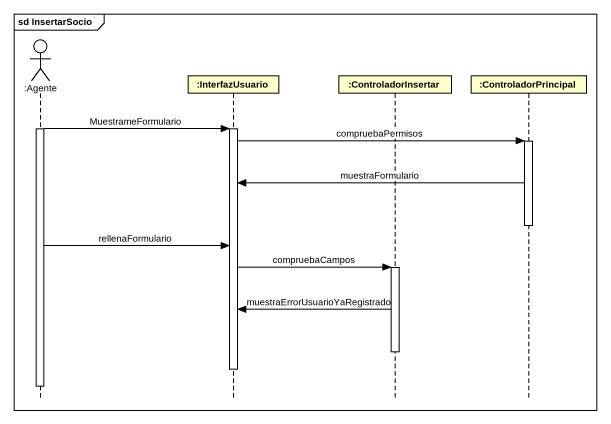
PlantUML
@startuml
mainframe sd InsertarSocio
hide footbox
actor ":Agente" as Agente
participant ":InterfazUsuario" as InterfazUsuario
participant ":ControladorInsertar" as ControladorInsertar
participant ":ControladorPrincipal" as ControladorPrincipal

activate Agente
Agente -> InterfazUsuario : MuestrameFormulario
activate InterfazUsuario
InterfazUsuario -> ControladorPrincipal : compruebaPermisos
activate ControladorPrincipal
ControladorPrincipal -> InterfazUsuario : muestraFormulario
deactivate ControladorPrincipal
Agente -> InterfazUsuario : rellenaFormulario
InterfazUsuario -> ControladorInsertar : compruebaCampos
activate ControladorInsertar
ControladorInsertar -> InterfazUsuario : muestraErrorUsuarioYaRegistrado
deactivate ControladorInsertar
deactivate InterfazUsuario
deactivate Agente
@enduml
